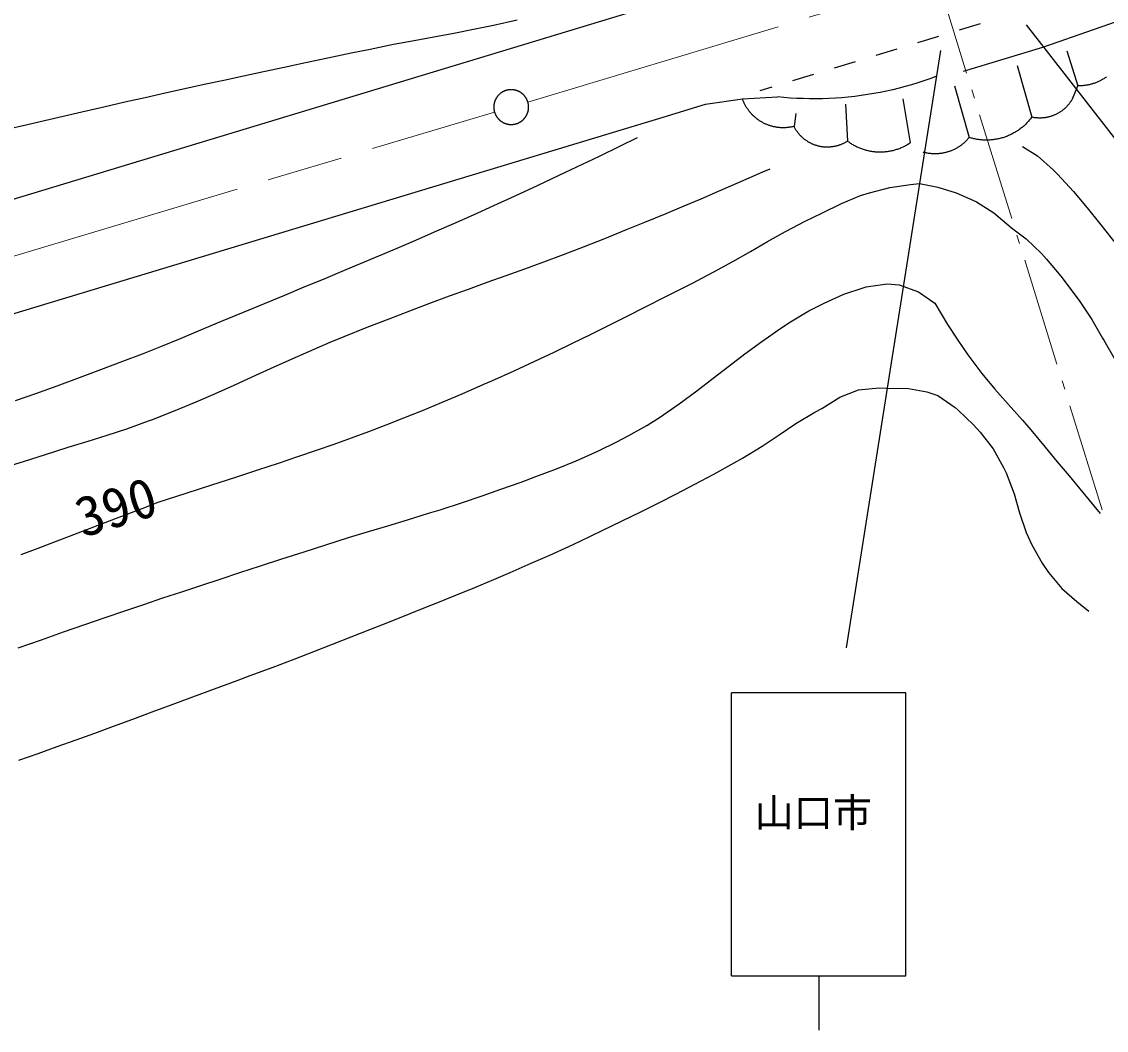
# Model space of a CAD drawing. Units: millimetres, scale not verified. Extents: x 40000 to 680000, y 20000 to 380000.
# Drawn here: x 338778 to 388596, y 244065 to 290406 of the extents above; entities that cross this region are included whole.
import ezdxf
from ezdxf.enums import TextEntityAlignment as Align

# ---------------------------------------------------------------- set-up
doc = ezdxf.new("R2010")
doc.units = ezdxf.units.MM
doc.header["$LTSCALE"] = 1000
doc.linetypes.add('CHAIN', pattern=[18.5, 12, -1.5, 3.5, -1.5])
for name, color, linetype, lineweight in [('M-BGD', 7, 'Continuous', 25), ('M-BGD-HTXT', 7, 'Continuous', 13), ('M-BMK', 2, 'CHAIN', 13), ('M-BMK-SRVR', 3, 'Continuous', 25), ('M-STR-STRC', 7, 'Continuous', 25)]:
    doc.layers.add(name, color=color, linetype=linetype, lineweight=lineweight)
doc.styles.add('ＭＳ ゴシック', font='')
doc.styles.get('ＭＳ ゴシック').set_extended_font_data('MS Gothic')

msp = doc.modelspace()

# ---------------------------------------------------------------- linework, layer by layer
at = {"layer": 'M-BGD'}
for p, q in [((331496, 280176), (369512, 291691)), ((385683, 289236), (390509, 290929)), ((381855, 290026), (382812, 290317)), ((379941, 289445), (380898, 289736)), ((378027, 288864), (378984, 289154)), ((382042, 288135), (385683, 289236)), ((386784, 289066), (387292, 287458)), ((376114, 288283), (377070, 288573)), ((374200, 287702), (375157, 287992)), ((384498, 288389), (385175, 286018)), ((381619, 287458), (382296, 285087)), ((387038, 286865), (387292, 287458)), ((372696, 287245), (373243, 287411)), ((368242, 286018), (370189, 286611)), ((370189, 286611), (371882, 286865)), ((371882, 286865), (373491, 286950)), ((376624, 286611), (376708, 284918)), ((379248, 286865), (379587, 284833)), ((326926, 273530), (368242, 286018)), ((374338, 286188), (374253, 285595))]:
    msp.add_line(p, q, dxfattribs=at)
for points in [[(337964, 285432), (339039, 285687), (339370, 285764), (340481, 286022), (341537, 286266), (342545, 286497), (343515, 286717), (344453, 286929), (345369, 287133), (346269, 287333), (347163, 287529), (348058, 287724), (348962, 287920), (349884, 288117), (350831, 288319), (351812, 288527), (352834, 288742), (353906, 288968), (354780, 289151), (355850, 289367), (356809, 289548), (357715, 289712), (358628, 289881), (359605, 290073), (360452, 290252), (361542, 290484)], [(380772, 287881), (380494, 287780), (380214, 287683), (379932, 287592), (379648, 287507), (379363, 287426), (379077, 287351), (378789, 287281), (378500, 287216), (378209, 287157), (377918, 287103), (377626, 287055), (377333, 287012), (377039, 286974), (376744, 286942), (376449, 286915), (376154, 286894), (375858, 286878), (375562, 286868), (375266, 286863), (374969, 286864), (374673, 286870), (374377, 286882), (374081, 286899), (373786, 286922), (373491, 286950)], [(388601, 287870), (388570, 287848), (388539, 287826), (388508, 287805), (388476, 287785), (388444, 287765), (388411, 287746), (388378, 287727), (388345, 287709), (388312, 287692), (388278, 287675), (388244, 287658), (388210, 287643), (388175, 287628), (388140, 287613), (388105, 287599), (388070, 287586), (388034, 287573), (387998, 287561), (387962, 287550), (387926, 287539), (387890, 287529), (387853, 287520), (387816, 287511), (387779, 287503), (387742, 287496), (387705, 287489), (387668, 287483), (387631, 287477), (387593, 287472), (387556, 287468), (387518, 287465), (387480, 287462), (387443, 287460), (387405, 287458), (387367, 287457), (387329, 287457), (387292, 287458)], [(374253, 285595), (374219, 285587), (374185, 285579), (374150, 285571), (374116, 285565), (374081, 285559), (374046, 285553), (374011, 285548), (373976, 285544), (373941, 285541), (373906, 285538), (373871, 285535), (373836, 285534), (373801, 285532), (373766, 285532), (373731, 285532), (373695, 285533), (373660, 285534), (373625, 285536), (373590, 285539), (373555, 285542), (373520, 285546), (373485, 285551), (373450, 285556), (373416, 285561), (373381, 285568), (373347, 285575), (373312, 285582), (373278, 285591), (373244, 285599), (373210, 285609), (373176, 285619), (373143, 285629), (373109, 285640), (373076, 285652), (373043, 285665), (373011, 285678), (372978, 285691), (372946, 285705), (372914, 285720), (372882, 285735), (372851, 285751), (372820, 285767), (372789, 285784), (372758, 285801), (372728, 285819), (372698, 285838), (372669, 285857), (372639, 285876), (372610, 285897), (372582, 285917), (372554, 285938), (372526, 285960), (372499, 285982), (372472, 286004), (372445, 286027), (372419, 286051), (372393, 286075), (372368, 286099), (372343, 286124), (372318, 286149), (372294, 286175), (372271, 286201), (372248, 286228), (372225, 286255), (372203, 286282), (372181, 286310), (372160, 286338), (372139, 286366), (372119, 286395), (372100, 286424), (372081, 286454), (372062, 286484), (372044, 286514), (372027, 286545), (372010, 286575), (371993, 286607), (371977, 286638), (371962, 286670), (371947, 286702), (371933, 286734), (371920, 286766), (371907, 286799), (371894, 286832), (371882, 286865)], [(387038, 286865), (387023, 286838), (387007, 286812), (386992, 286786), (386975, 286760), (386959, 286735), (386941, 286710), (386924, 286685), (386906, 286660), (386887, 286636), (386868, 286612), (386849, 286589), (386829, 286565), (386809, 286543), (386788, 286520), (386767, 286498), (386746, 286476), (386724, 286455), (386702, 286434), (386680, 286413), (386657, 286393), (386633, 286374), (386610, 286354), (386586, 286335), (386562, 286317), (386537, 286299), (386512, 286281), (386487, 286264), (386461, 286248), (386436, 286231), (386410, 286216), (386383, 286200), (386357, 286186), (386330, 286171), (386302, 286157), (386275, 286144), (386247, 286131), (386220, 286119), (386192, 286107), (386163, 286096), (386135, 286085), (386106, 286074), (386077, 286065), (386048, 286055), (386019, 286047), (385990, 286038), (385960, 286031), (385931, 286023), (385901, 286017), (385871, 286010), (385841, 286005), (385811, 286000), (385781, 285995), (385751, 285991), (385720, 285988), (385690, 285985), (385660, 285982), (385629, 285981), (385599, 285979), (385568, 285979), (385538, 285978), (385507, 285979), (385477, 285980), (385446, 285981), (385416, 285983), (385386, 285986), (385355, 285989), (385325, 285992), (385295, 285996), (385265, 286001), (385235, 286006), (385205, 286012), (385175, 286018)], [(385175, 286018), (385147, 285981), (385119, 285945), (385090, 285909), (385060, 285874), (385030, 285839), (384999, 285805), (384968, 285771), (384935, 285738), (384903, 285705), (384870, 285673), (384836, 285642), (384801, 285611), (384766, 285581), (384731, 285551), (384695, 285522), (384659, 285494), (384622, 285467), (384584, 285440), (384546, 285413), (384508, 285388), (384469, 285363), (384430, 285339), (384390, 285315), (384350, 285292), (384310, 285270), (384269, 285249), (384227, 285228), (384186, 285208), (384144, 285189), (384101, 285171), (384059, 285153), (384016, 285136), (383973, 285120), (383929, 285104), (383885, 285090), (383841, 285076), (383797, 285063), (383753, 285051), (383708, 285039), (383663, 285029), (383618, 285019), (383573, 285010), (383527, 285002), (383482, 284994), (383436, 284987), (383390, 284982), (383344, 284977), (383298, 284973), (383252, 284969), (383206, 284967), (383160, 284965), (383114, 284964), (383068, 284964), (383022, 284965), (382976, 284966), (382930, 284969), (382884, 284972), (382838, 284976), (382792, 284981), (382746, 284986), (382700, 284993), (382655, 285000), (382609, 285008), (382564, 285017), (382519, 285027), (382474, 285037), (382429, 285048), (382385, 285060), (382340, 285073), (382296, 285087)], [(376708, 284918), (376683, 284901), (376658, 284886), (376632, 284870), (376606, 284856), (376579, 284841), (376553, 284827), (376526, 284814), (376499, 284801), (376472, 284788), (376444, 284776), (376416, 284765), (376388, 284754), (376360, 284743), (376332, 284733), (376304, 284724), (376275, 284715), (376246, 284706), (376217, 284698), (376188, 284691), (376159, 284684), (376130, 284677), (376100, 284671), (376071, 284666), (376041, 284661), (376012, 284657), (375982, 284653), (375952, 284650), (375922, 284647), (375892, 284644), (375862, 284643), (375832, 284642), (375802, 284641), (375772, 284641), (375742, 284641), (375712, 284642), (375682, 284643), (375652, 284645), (375622, 284648), (375593, 284651), (375563, 284655), (375533, 284659), (375503, 284663), (375474, 284668), (375444, 284674), (375415, 284680), (375386, 284687), (375357, 284694), (375328, 284702), (375299, 284710), (375270, 284719), (375242, 284728), (375213, 284738), (375185, 284748), (375157, 284759), (375129, 284770), (375102, 284782), (375074, 284794), (375047, 284807), (375020, 284820), (374993, 284834), (374967, 284848), (374941, 284862), (374915, 284877), (374889, 284893), (374864, 284909), (374838, 284925), (374814, 284942), (374789, 284959), (374765, 284977), (374741, 284995), (374717, 285014), (374694, 285033), (374671, 285052), (374649, 285072), (374627, 285092), (374605, 285113), (374583, 285134), (374562, 285155), (374541, 285177), (374521, 285199), (374501, 285221), (374482, 285244), (374462, 285267), (374444, 285290), (374425, 285314), (374407, 285338), (374390, 285363), (374373, 285387), (374356, 285412), (374340, 285438), (374325, 285463), (374309, 285489), (374295, 285515), (374280, 285542), (374266, 285568), (374253, 285595)], [(338492, 273003), (339434, 273329), (340412, 273677), (341433, 274051), (342418, 274419), (343428, 274802), (344319, 275145), (345173, 275482), (346071, 275848), (346906, 276197), (347959, 276640), (348965, 277061), (349929, 277462), (350858, 277847), (351758, 278220), (352635, 278583), (353494, 278940), (354342, 279294), (355185, 279648), (356028, 280006), (356879, 280371), (357743, 280745), (358625, 281134), (359533, 281539), (360471, 281964), (361447, 282412), (362466, 282887), (362823, 283055), (363757, 283494), (364539, 283862), (365318, 284235), (366245, 284686), (367056, 285087)], [(382296, 285087), (382274, 285059), (382251, 285032), (382227, 285005), (382203, 284979), (382179, 284953), (382154, 284927), (382129, 284902), (382103, 284878), (382076, 284853), (382050, 284830), (382023, 284806), (381995, 284784), (381967, 284761), (381939, 284740), (381910, 284718), (381881, 284698), (381852, 284678), (381822, 284658), (381792, 284639), (381762, 284620), (381731, 284602), (381700, 284584), (381669, 284567), (381637, 284551), (381605, 284535), (381573, 284520), (381540, 284505), (381507, 284491), (381474, 284477), (381441, 284464), (381408, 284452), (381374, 284440), (381340, 284429), (381306, 284419), (381272, 284409), (381237, 284399), (381203, 284391), (381168, 284382), (381133, 284375), (381098, 284368), (381063, 284362), (381028, 284356), (380992, 284351), (380957, 284347), (380922, 284343), (380886, 284340), (380850, 284337), (380815, 284335), (380779, 284334), (380743, 284334), (380708, 284334), (380672, 284334), (380636, 284336), (380601, 284338), (380565, 284340), (380530, 284343), (380494, 284347), (380459, 284352), (380424, 284357), (380388, 284362), (380353, 284369), (380318, 284376), (380283, 284383), (380249, 284391), (380214, 284400), (380180, 284410)], [(379587, 284833), (379550, 284809), (379513, 284785), (379476, 284762), (379438, 284740), (379400, 284718), (379361, 284697), (379322, 284677), (379283, 284657), (379243, 284638), (379203, 284620), (379163, 284603), (379122, 284586), (379081, 284570), (379040, 284555), (378999, 284540), (378957, 284527), (378915, 284514), (378873, 284501), (378830, 284490), (378788, 284479), (378745, 284469), (378702, 284460), (378659, 284451), (378615, 284444), (378572, 284437), (378529, 284431), (378485, 284425), (378441, 284421), (378397, 284417), (378354, 284414), (378310, 284412), (378266, 284410), (378222, 284410), (378178, 284410), (378134, 284411), (378090, 284412), (378046, 284415), (378002, 284418), (377959, 284422), (377915, 284427), (377871, 284432), (377828, 284439), (377785, 284446), (377741, 284454), (377698, 284463), (377655, 284472), (377613, 284482), (377570, 284493), (377528, 284505), (377486, 284517), (377444, 284531), (377402, 284545), (377361, 284559), (377319, 284575), (377279, 284591), (377238, 284608), (377198, 284626), (377158, 284644), (377118, 284663), (377079, 284683), (377040, 284703), (377002, 284724), (376964, 284746), (376926, 284769), (376888, 284792), (376852, 284816), (376815, 284840), (376779, 284865), (376743, 284891), (376708, 284918)], [(384752, 284664), (385429, 284240), (386163, 283599), (386360, 283394), (387095, 282597), (387719, 281861), (388291, 281145), (388871, 280409), (389519, 279614), (389832, 279245), (390500, 278459), (391106, 277759), (391694, 277128), (392379, 276425), (392880, 276028), (393605, 275398), (394302, 274916), (394827, 274842), (395081, 274927), (395690, 275563), (395928, 276112)], [(337871, 269892), (338899, 270211), (339878, 270524), (340912, 270851), (341832, 271133), (342708, 271404), (343608, 271702), (344601, 272061), (344789, 272133), (345831, 272544), (346787, 272940), (347679, 273326), (348531, 273707), (349363, 274086), (350199, 274468), (351061, 274858), (351971, 275259), (352951, 275677), (353594, 275943), (354649, 276367), (355652, 276760), (356610, 277127), (357532, 277473), (358426, 277803), (359300, 278121), (360163, 278433), (361023, 278743), (361887, 279057), (362764, 279379), (363662, 279715), (364590, 280069), (365555, 280446), (366565, 280851), (367395, 281192), (368376, 281599), (369210, 281947), (369986, 282272), (370788, 282615), (371704, 283012), (372820, 283501), (373152, 283648)], [(345043, 268323), (346331, 268744), (347516, 269130), (348610, 269486), (349624, 269817), (350571, 270129), (351463, 270426), (352312, 270714), (353131, 270998), (353930, 271283), (354722, 271575), (355520, 271879), (356335, 272199), (357180, 272541), (358066, 272911), (359005, 273313), (360011, 273753), (360368, 273911), (361393, 274372), (362342, 274807), (363231, 275224), (364079, 275631), (364904, 276035), (365725, 276442), (366559, 276861), (367424, 277299), (368339, 277762), (369321, 278260), (369596, 278398), (370571, 278907), (371439, 279389), (372247, 279853), (373038, 280310), (373860, 280769), (374757, 281241), (375523, 281616), (376438, 282055), (377309, 282413), (377724, 282547), (378657, 282784), (379597, 282922), (380010, 282970)], [(380010, 282970), (380857, 282801), (381704, 282547), (382610, 282137), (382635, 282124), (383431, 281620), (384229, 280951), (384244, 280938)], [(384244, 280938), (384921, 280430), (385626, 279755), (385852, 279499), (386505, 278717), (387071, 277968), (387376, 277552), (387928, 276717), (388421, 275869), (388477, 275774), (389025, 274834), (389489, 273994), (389894, 273215), (390263, 272454), (390622, 271672), (390996, 270827), (391409, 269879), (391885, 268788), (392202, 268069)], [(338608, 261634), (339682, 262013), (340701, 262369), (341672, 262706), (342605, 263028), (343509, 263336), (344392, 263636), (345263, 263928), (346130, 264218), (347003, 264506), (347890, 264798), (348800, 265096), (349742, 265402), (350724, 265721), (351755, 266055), (352748, 266376), (353786, 266704), (354713, 266987), (355594, 267250), (356491, 267518), (357468, 267818), (357997, 267984), (359022, 268315), (359923, 268618), (360790, 268922), (361715, 269257), (362400, 269508), (363342, 269855), (364250, 270227), (364347, 270270), (365279, 270689), (366120, 271097), (366633, 271371), (367495, 271849), (368072, 272218), (368977, 272854), (369786, 273451), (370536, 274021), (371261, 274579), (371997, 275139), (372778, 275715), (373640, 276321), (374084, 276620), (374935, 277121), (375636, 277469), (376542, 277894), (377474, 278196), (377564, 278218), (378528, 278362), (379079, 278314), (379972, 278000), (380722, 277471)], [(380722, 277471), (381298, 276501), (381770, 275772), (382236, 275098), (382875, 274241), (383481, 273518), (384094, 272833), (384754, 272091), (385129, 271650), (385792, 270855), (386346, 270188), (386887, 269535), (387515, 268776), (388308, 267815)], [(338652, 256472), (339541, 256786), (340413, 257098), (341276, 257409), (342135, 257721), (342999, 258038), (343875, 258360), (344769, 258691), (345689, 259032), (346642, 259386), (347636, 259756), (348677, 260142), (349276, 260364), (350325, 260755), (351289, 261120), (352192, 261466), (353058, 261802), (353910, 262136), (354771, 262478), (355665, 262835), (356616, 263215), (357647, 263628), (357743, 263666), (358725, 264062), (359586, 264415), (360460, 264783), (361214, 265106), (362182, 265521), (363031, 265892), (363909, 266295), (364432, 266545), (365435, 267030), (366354, 267475), (367215, 267894), (368042, 268303), (368859, 268717), (369693, 269151), (370568, 269622), (371509, 270144), (371882, 270355), (372794, 270907), (373576, 271426), (374343, 271938), (375207, 272465), (375523, 272641), (376362, 273152), (377216, 273488), (378162, 273586), (378486, 273572)], [(378486, 273572), (379518, 273555), (380349, 273403), (380857, 273234), (381653, 272675), (381788, 272556), (382495, 271880), (382804, 271540), (383397, 270778), (383874, 269925), (383990, 269678), (384357, 268711), (384611, 267833), (384914, 266941), (385175, 266376), (385654, 265521), (385937, 265106), (386560, 264362), (387247, 263768), (387800, 263328)], [(338756, 265928), (339535, 266223), (340330, 266525), (341173, 266845), (342096, 267197), (343131, 267592), (344308, 268042), (345043, 268323)]]:
    msp.add_lwpolyline(points, dxfattribs=at)
at = {"layer": 'M-BGD-HTXT'}
for p, q in [((381074, 291616), (382182, 288042)), ((382419, 287278), (382538, 286896)), ((382775, 286132), (384256, 281357)), ((384493, 280593), (384611, 280211)), ((384848, 279446), (386330, 274671)), ((386567, 273907), (386685, 273525)), ((386922, 272761), (388403, 267985))]:
    msp.add_line(p, q, dxfattribs=at)
at = {"layer": 'M-BMK'}
for p, q in [((362027, 286713), (380071, 292150)), ((266293, 258001), (360495, 286253))]:
    msp.add_line(p, q, dxfattribs=at)
at = {"layer": 'M-BMK-SRVR'}
msp.add_lwpolyline([(362061, 286483), (362061, 286497), (362060, 286511), (362060, 286525), (362059, 286538), (362058, 286552), (362057, 286566), (362055, 286580), (362053, 286594), (362051, 286608), (362049, 286622), (362046, 286636), (362043, 286649), (362040, 286663), (362037, 286677), (362034, 286690), (362030, 286704), (362026, 286717), (362022, 286730), (362017, 286744), (362012, 286757), (362008, 286770), (362002, 286783), (361997, 286796), (361991, 286809), (361986, 286822), (361980, 286834), (361973, 286847), (361967, 286859), (361960, 286871), (361953, 286884), (361946, 286896), (361939, 286908), (361931, 286919), (361923, 286931), (361916, 286943), (361907, 286954), (361899, 286965), (361890, 286976), (361882, 286987), (361873, 286998), (361864, 287009), (361854, 287019), (361845, 287029), (361835, 287039), (361825, 287049), (361815, 287059), (361805, 287069), (361795, 287078), (361784, 287088), (361774, 287097), (361763, 287106), (361752, 287114), (361741, 287123), (361730, 287131), (361718, 287139), (361707, 287147), (361695, 287155), (361683, 287162), (361671, 287169), (361659, 287177), (361647, 287183), (361634, 287190), (361622, 287196), (361609, 287203), (361597, 287209), (361584, 287214), (361571, 287220), (361558, 287225), (361545, 287230), (361532, 287235), (361519, 287240), (361506, 287244), (361492, 287248), (361479, 287252), (361465, 287256), (361452, 287259), (361438, 287263), (361424, 287266), (361411, 287268), (361397, 287271), (361383, 287273), (361369, 287275), (361355, 287277), (361341, 287278), (361327, 287280), (361313, 287281), (361299, 287282), (361285, 287282), (361271, 287282), (361257, 287283), (361243, 287282), (361229, 287282), (361216, 287281), (361202, 287280), (361188, 287279), (361174, 287278), (361160, 287276), (361146, 287274), (361132, 287272), (361118, 287270), (361104, 287267), (361091, 287264), (361077, 287261), (361064, 287258), (361050, 287254), (361037, 287250), (361023, 287246), (361010, 287242), (360997, 287238), (360983, 287233), (360970, 287228), (360957, 287223), (360944, 287217), (360932, 287212), (360919, 287206), (360906, 287200), (360894, 287193), (360881, 287187), (360869, 287180), (360857, 287173), (360845, 287166), (360833, 287158), (360821, 287151), (360810, 287143), (360798, 287135), (360787, 287127), (360776, 287118), (360765, 287110), (360754, 287101), (360743, 287092), (360732, 287083), (360722, 287074), (360712, 287064), (360702, 287054), (360692, 287044), (360682, 287034), (360672, 287024), (360663, 287014), (360654, 287003), (360645, 286993), (360636, 286982), (360627, 286971), (360619, 286960), (360610, 286948), (360602, 286937), (360595, 286925), (360587, 286913), (360580, 286902), (360572, 286890), (360565, 286877), (360558, 286865), (360552, 286853), (360546, 286840), (360539, 286828), (360533, 286815), (360528, 286802), (360522, 286789), (360517, 286777), (360512, 286763), (360507, 286750), (360503, 286737), (360498, 286724), (360494, 286710), (360490, 286697), (360487, 286683), (360483, 286670), (360480, 286656), (360477, 286642), (360474, 286629), (360472, 286615), (360470, 286601), (360468, 286587), (360466, 286573), (360465, 286559), (360463, 286545), (360462, 286532), (360462, 286518), (360461, 286504), (360461, 286490), (360461, 286476), (360461, 286462), (360462, 286448), (360462, 286434), (360463, 286420), (360465, 286406), (360466, 286392), (360468, 286378), (360470, 286364), (360472, 286350), (360474, 286336), (360477, 286323), (360480, 286309), (360483, 286295), (360487, 286282), (360490, 286268), (360494, 286255), (360498, 286241), (360503, 286228), (360507, 286215), (360512, 286202), (360517, 286189), (360522, 286176), (360528, 286163), (360533, 286150), (360539, 286137), (360546, 286125), (360552, 286112), (360558, 286100), (360565, 286088), (360572, 286075), (360580, 286063), (360587, 286052), (360595, 286040), (360602, 286028), (360610, 286017), (360619, 286006), (360627, 285994), (360636, 285983), (360645, 285972), (360654, 285962), (360663, 285951), (360672, 285941), (360682, 285931), (360692, 285921), (360702, 285911), (360712, 285901), (360722, 285891), (360732, 285882), (360743, 285873), (360754, 285864), (360765, 285855), (360776, 285847), (360787, 285838), (360798, 285830), (360810, 285822), (360821, 285814), (360833, 285807), (360845, 285799), (360857, 285792), (360869, 285785), (360881, 285778), (360894, 285772), (360906, 285765), (360919, 285759), (360932, 285754), (360944, 285748), (360957, 285742), (360970, 285737), (360983, 285732), (360997, 285728), (361010, 285723), (361023, 285719), (361037, 285715), (361050, 285711), (361064, 285707), (361077, 285704), (361091, 285701), (361104, 285698), (361118, 285695), (361132, 285693), (361146, 285691), (361160, 285689), (361174, 285687), (361188, 285686), (361202, 285685), (361216, 285684), (361229, 285683), (361243, 285683), (361257, 285683), (361271, 285683), (361285, 285683), (361299, 285683), (361313, 285684), (361327, 285685), (361341, 285687), (361355, 285688), (361369, 285690), (361383, 285692), (361397, 285694), (361411, 285697), (361424, 285699), (361438, 285702), (361452, 285706), (361465, 285709), (361479, 285713), (361492, 285717), (361506, 285721), (361519, 285725), (361532, 285730), (361545, 285735), (361558, 285740), (361571, 285745), (361584, 285751), (361597, 285756), (361609, 285762), (361622, 285769), (361634, 285775), (361647, 285782), (361659, 285789), (361671, 285796), (361683, 285803), (361695, 285810), (361707, 285818), (361718, 285826), (361730, 285834), (361741, 285842), (361752, 285851), (361763, 285860), (361774, 285868), (361784, 285878), (361795, 285887), (361805, 285896), (361815, 285906), (361825, 285916), (361835, 285926), (361845, 285936), (361854, 285946), (361864, 285956), (361873, 285967), (361882, 285978), (361890, 285989), (361899, 286000), (361907, 286011), (361916, 286023), (361923, 286034), (361931, 286046), (361939, 286058), (361946, 286069), (361953, 286082), (361960, 286094), (361967, 286106), (361973, 286118), (361980, 286131), (361986, 286144), (361991, 286156), (361997, 286169), (362002, 286182), (362008, 286195), (362012, 286208), (362017, 286221), (362022, 286235), (362026, 286248), (362030, 286261), (362034, 286275), (362037, 286288), (362040, 286302), (362043, 286316), (362046, 286329), (362049, 286343), (362051, 286357), (362053, 286371), (362055, 286385), (362057, 286399), (362058, 286413), (362059, 286427), (362060, 286441), (362060, 286455), (362061, 286469)], close=True, dxfattribs=at)
at = {"layer": 'M-STR-STRC'}
for p, q in [((384916, 290259), (402745, 267360)), ((380978, 289086), (376648, 261639)), ((379387, 259565), (371387, 259565)), ((371387, 246565), (371387, 259565)), ((379387, 246565), (379387, 259565)), ((371387, 246565), (379387, 246565)), ((375387, 246565), (375387, 244065))]:
    msp.add_line(p, q, dxfattribs=at)

# ---------------------------------------------------------------- texts
at = {"layer": 'M-BGD', "style": 'ＭＳ ゴシック'}
msp.add_text('390', height=1833, rotation=17.025, dxfattribs=at).set_placement((343536, 266714), align=Align.BOTTOM_CENTER)
at = {"layer": 'M-STR-STRC', "style": 'ＭＳ ゴシック'}
msp.add_text('山口市', height=1320, dxfattribs=at).set_placement((375135, 253012), align=Align.BOTTOM_CENTER)

doc.saveas('drawing.dxf')
